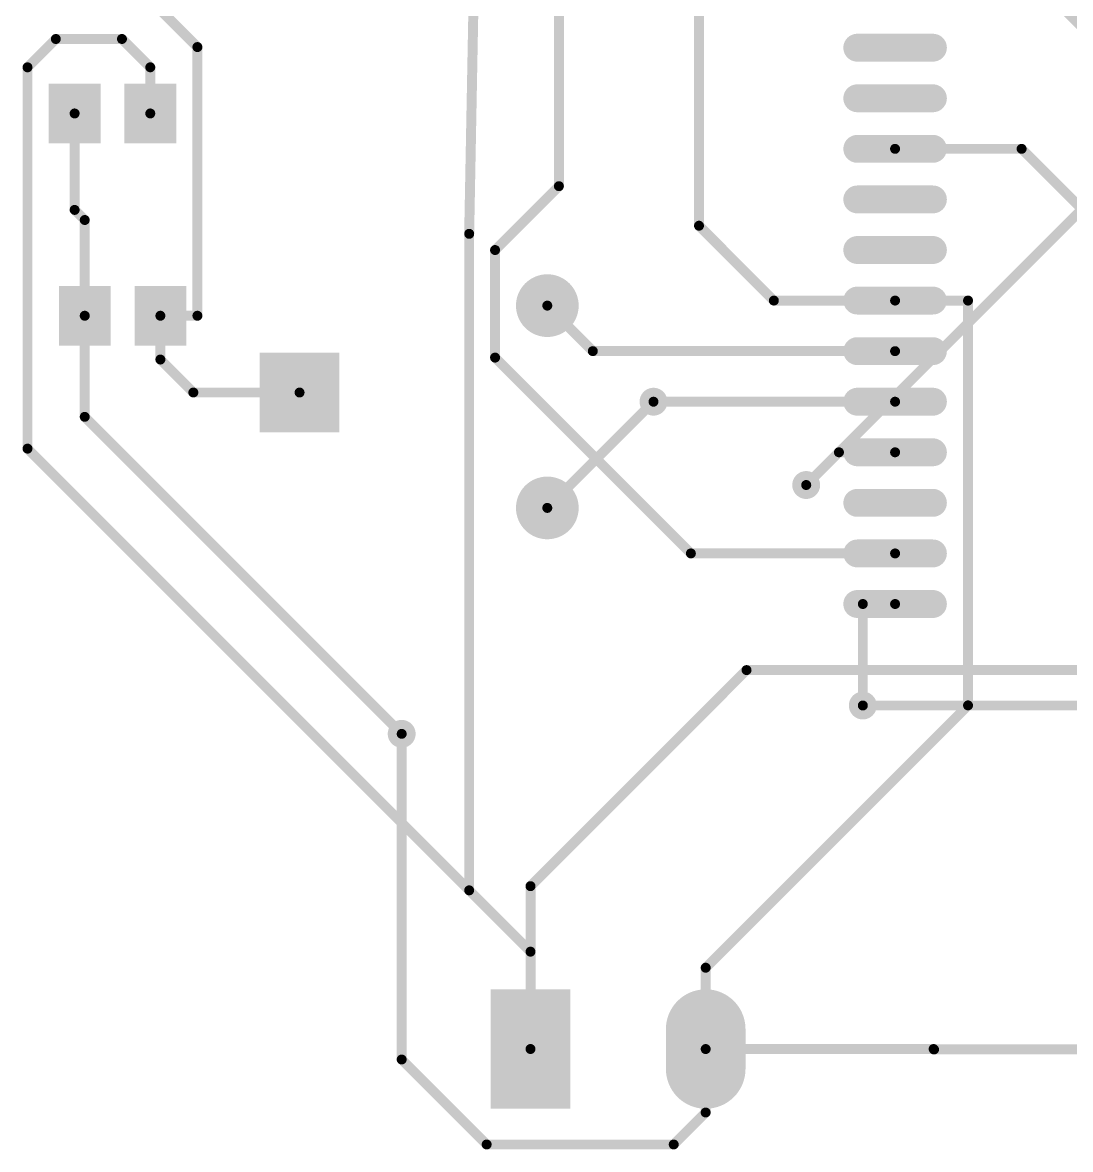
# Model space of a CAD drawing. Extents: x -199 to 545, y 218 to 570.
# Drawn here: x -198.6 to -172.28, y 383.21 to 411.51 of the extents above; entities that cross this region are included whole.
import ezdxf

# ---------------------------------------------------------------- set-up
doc = ezdxf.new("R2010")
doc.units = 0
doc.header["$MEASUREMENT"] = 0
doc.linetypes.add('PHANTOM2', pattern=[1.25, 0.625, -0.125, 0.125, -0.125, 0.125, -0.125])
doc.layers.get('0').update_dxf_attribs({"linetype": 'CONTINUOUS'})
for name, color, linetype in [('BOTTOMLAYER', 250, 'CONTINUOUS'), ('PADHOLELAYER', 255, 'CONTINUOUS'), ('TOPLAYER', 250, 'CONTINUOUS'), ('VIAHOLELAYER', 255, 'PHANTOM2')]:
    doc.layers.add(name, color=color, linetype=linetype)

# ---------------------------------------------------------------- blocks, each defined once
blk = doc.blocks.new('DO_41_3')
at = {"layer": 'BOTTOMLAYER', "const_width": 1}
blk.add_lwpolyline([(-5.73, 0, 1), (-4.73, 0, 1)], format="xyb", close=True, dxfattribs=at)
at = {"layer": 'BOTTOMLAYER'}
blk.add_solid([(4.23, -1), (6.23, -1), (4.23, 1), (6.23, 1)], dxfattribs=at)
at = {"layer": 'PADHOLELAYER', "const_width": 0.6}
for points in [[(-5.53, 0, 1), (-4.93, 0, 1)], [(4.93, 0, 1), (5.53, 0, 1)]]:
    blk.add_lwpolyline(points, format="xyb", close=True, dxfattribs=at)
at = {"layer": 'TOPLAYER', "const_width": 1}
blk.add_lwpolyline([(-5.73, 0, 1), (-4.73, 0, 1)], format="xyb", close=True, dxfattribs=at)
at = {"layer": 'TOPLAYER'}
blk.add_solid([(4.23, -1), (6.23, -1), (4.23, 1), (6.23, 1)], dxfattribs=at)
blk = doc.blocks.new('SOIC_SO28_M_22')
at = {"layer": 'TOPLAYER', "const_width": 0.7}
for points in [[(-5.55, 8.255), (-3.65, 8.255)], [(3.65, 8.255), (5.55, 8.255)], [(-5.55, 6.985), (-3.65, 6.985)], [(3.65, 6.985), (5.55, 6.985)], [(-5.55, 5.715), (-3.65, 5.715)], [(3.65, 5.715), (5.55, 5.715)], [(-5.55, 4.445), (-3.65, 4.445)], [(3.65, 4.445), (5.55, 4.445)], [(-5.55, 3.175), (-3.65, 3.175)], [(3.65, 3.175), (5.55, 3.175)], [(-5.55, 1.905), (-3.65, 1.905)], [(3.65, 1.905), (5.55, 1.905)], [(-5.55, 0.635), (-3.65, 0.635)], [(3.65, 0.635), (5.55, 0.635)], [(-5.55, -0.635), (-3.65, -0.635)], [(3.65, -0.635), (5.55, -0.635)], [(-5.55, -1.905), (-3.65, -1.905)], [(3.65, -1.905), (5.55, -1.905)], [(-5.55, -3.175), (-3.65, -3.175)], [(3.65, -3.175), (5.55, -3.175)], [(-5.55, -4.445), (-3.65, -4.445)], [(3.65, -4.445), (5.55, -4.445)], [(-5.55, -5.715), (-3.65, -5.715)], [(3.65, -5.715), (5.55, -5.715)], [(-5.55, -6.985), (-3.65, -6.985)], [(3.65, -6.985), (5.55, -6.985)], [(-5.55, -8.255), (-3.65, -8.255)], [(3.65, -8.255), (5.55, -8.255)]]:
    blk.add_lwpolyline(points, dxfattribs=at)
at = {"layer": 'TOPLAYER', "const_width": 0.35}
for points in [[(-5.725, 8.255, 1), (-5.375, 8.255, 1)], [(-3.825, 8.255, 1), (-3.475, 8.255, 1)], [(3.475, 8.255, 1), (3.825, 8.255, 1)], [(5.375, 8.255, 1), (5.725, 8.255, 1)], [(-5.725, 6.985, 1), (-5.375, 6.985, 1)], [(-3.825, 6.985, 1), (-3.475, 6.985, 1)], [(3.475, 6.985, 1), (3.825, 6.985, 1)], [(5.375, 6.985, 1), (5.725, 6.985, 1)], [(-5.725, 5.715, 1), (-5.375, 5.715, 1)], [(-3.825, 5.715, 1), (-3.475, 5.715, 1)], [(3.475, 5.715, 1), (3.825, 5.715, 1)], [(5.375, 5.715, 1), (5.725, 5.715, 1)], [(-5.725, 4.445, 1), (-5.375, 4.445, 1)], [(-3.825, 4.445, 1), (-3.475, 4.445, 1)], [(3.475, 4.445, 1), (3.825, 4.445, 1)], [(5.375, 4.445, 1), (5.725, 4.445, 1)], [(-5.725, 3.175, 1), (-5.375, 3.175, 1)], [(-3.825, 3.175, 1), (-3.475, 3.175, 1)], [(3.475, 3.175, 1), (3.825, 3.175, 1)], [(5.375, 3.175, 1), (5.725, 3.175, 1)], [(-5.725, 1.905, 1), (-5.375, 1.905, 1)], [(-3.825, 1.905, 1), (-3.475, 1.905, 1)], [(3.475, 1.905, 1), (3.825, 1.905, 1)], [(5.375, 1.905, 1), (5.725, 1.905, 1)], [(-5.725, 0.635, 1), (-5.375, 0.635, 1)], [(-3.825, 0.635, 1), (-3.475, 0.635, 1)], [(3.475, 0.635, 1), (3.825, 0.635, 1)], [(5.375, 0.635, 1), (5.725, 0.635, 1)], [(-5.725, -0.635, 1), (-5.375, -0.635, 1)], [(-3.825, -0.635, 1), (-3.475, -0.635, 1)], [(3.475, -0.635, 1), (3.825, -0.635, 1)], [(5.375, -0.635, 1), (5.725, -0.635, 1)], [(-5.725, -1.905, 1), (-5.375, -1.905, 1)], [(-3.825, -1.905, 1), (-3.475, -1.905, 1)], [(3.475, -1.905, 1), (3.825, -1.905, 1)], [(5.375, -1.905, 1), (5.725, -1.905, 1)], [(-5.725, -3.175, 1), (-5.375, -3.175, 1)], [(-3.825, -3.175, 1), (-3.475, -3.175, 1)], [(3.475, -3.175, 1), (3.825, -3.175, 1)], [(5.375, -3.175, 1), (5.725, -3.175, 1)], [(-5.725, -4.445, 1), (-5.375, -4.445, 1)], [(-3.825, -4.445, 1), (-3.475, -4.445, 1)], [(3.475, -4.445, 1), (3.825, -4.445, 1)], [(5.375, -4.445, 1), (5.725, -4.445, 1)], [(-5.725, -5.715, 1), (-5.375, -5.715, 1)], [(-3.825, -5.715, 1), (-3.475, -5.715, 1)], [(3.475, -5.715, 1), (3.825, -5.715, 1)], [(5.375, -5.715, 1), (5.725, -5.715, 1)], [(-5.725, -6.985, 1), (-5.375, -6.985, 1)], [(-3.825, -6.985, 1), (-3.475, -6.985, 1)], [(3.475, -6.985, 1), (3.825, -6.985, 1)], [(5.375, -6.985, 1), (5.725, -6.985, 1)], [(-5.725, -8.255, 1), (-5.375, -8.255, 1)], [(-3.825, -8.255, 1), (-3.475, -8.255, 1)], [(3.475, -8.255, 1), (3.825, -8.255, 1)], [(5.375, -8.255, 1), (5.725, -8.255, 1)]]:
    blk.add_lwpolyline(points, format="xyb", close=True, dxfattribs=at)
blk = doc.blocks.new('C0805_28')
at = {"layer": 'TOPLAYER'}
for points in [[(-0.3, -0.75), (-0.3, 0.75), (-1.6, -0.75), (-1.6, 0.75)], [(1.6, -0.75), (1.6, 0.75), (0.3, -0.75), (0.3, 0.75)]]:
    blk.add_solid(points, dxfattribs=at)
blk = doc.blocks.new('LZ_12_26_1000_______25__28')
at = {"layer": 'BOTTOMLAYER', "const_width": 2}
blk.add_lwpolyline([(2.2, 0.5), (2.2, -0.5)], dxfattribs=at)
at = {"layer": 'BOTTOMLAYER', "const_width": 1}
for points in [[(1.7, 0.5, 1), (2.7, 0.5, 1)], [(1.7, -0.5, 1), (2.7, -0.5, 1)]]:
    blk.add_lwpolyline(points, format="xyb", close=True, dxfattribs=at)
at = {"layer": 'BOTTOMLAYER'}
blk.add_solid([(-3.2, -1.5), (-1.2, -1.5), (-3.2, 1.5), (-1.2, 1.5)], dxfattribs=at)
at = {"layer": 'PADHOLELAYER', "const_width": 0.35}
for points in [[(-2.375, 0, 1), (-2.025, 0, 1)], [(2.025, 0, 1), (2.375, 0, 1)]]:
    blk.add_lwpolyline(points, format="xyb", close=True, dxfattribs=at)
at = {"layer": 'TOPLAYER', "const_width": 2}
blk.add_lwpolyline([(2.2, 0.5), (2.2, -0.5)], dxfattribs=at)
at = {"layer": 'TOPLAYER', "const_width": 1}
for points in [[(1.7, 0.5, 1), (2.7, 0.5, 1)], [(1.7, -0.5, 1), (2.7, -0.5, 1)]]:
    blk.add_lwpolyline(points, format="xyb", close=True, dxfattribs=at)
at = {"layer": 'TOPLAYER'}
blk.add_solid([(-3.2, -1.5), (-1.2, -1.5), (-3.2, 1.5), (-1.2, 1.5)], dxfattribs=at)
blk = doc.blocks.new('C0805_30')
at = {"layer": 'TOPLAYER'}
for points in [[(-0.3, -0.75), (-0.3, 0.75), (-1.6, -0.75), (-1.6, 0.75)], [(1.6, -0.75), (1.6, 0.75), (0.3, -0.75), (0.3, 0.75)]]:
    blk.add_solid(points, dxfattribs=at)
blk = doc.blocks.new('HC49S_33')
at = {"layer": 'BOTTOMLAYER', "const_width": 0.787}
for points in [[(-2.934, 0, 1), (-2.146, 0, 1)], [(2.146, 0, 1), (2.934, 0, 1)]]:
    blk.add_lwpolyline(points, format="xyb", close=True, dxfattribs=at)
at = {"layer": 'PADHOLELAYER', "const_width": 0.381}
for points in [[(-2.731, 0, 1), (-2.35, 0, 1)], [(2.349, 0, 1), (2.73, 0, 1)]]:
    blk.add_lwpolyline(points, format="xyb", close=True, dxfattribs=at)
at = {"layer": 'TOPLAYER', "const_width": 0.787}
for points in [[(-2.934, 0, 1), (-2.146, 0, 1)], [(2.146, 0, 1), (2.934, 0, 1)]]:
    blk.add_lwpolyline(points, format="xyb", close=True, dxfattribs=at)

msp = doc.modelspace()

# ---------------------------------------------------------------- linework, layer by layer
at = {"layer": 'BOTTOMLAYER', "const_width": 0.25}
for points in [[(-178.914, 399.892), (-168.322, 410.484)], [(-185.416, 399.317), (-182.749, 401.984)], [(-185.838, 389.818), (-180.413, 395.244)], [(-180.413, 395.244), (-135.226, 395.244)], [(-177.492, 394.355), (-146.123, 394.355)], [(-189.074, 385.465), (-189.074, 393.643)], [(-185.838, 385.728), (-185.838, 389.818)], [(-181.438, 384.134), (-181.438, 385.728)], [(-181.438, 385.728), (-175.714, 385.728)], [(-175.714, 385.728), (-175.703, 385.717)], [(-175.703, 385.717), (-169.966, 385.717)], [(-189.074, 385.465), (-186.94, 383.331)], [(-182.241, 383.331), (-181.438, 384.134)], [(-186.94, 383.331), (-182.241, 383.331)]]:
    msp.add_lwpolyline(points, dxfattribs=at)
at = {"layer": 'BOTTOMLAYER'}
for points, const_width in [([(-182.924, 401.984, 1), (-182.574, 401.984, 1)], 0.35), ([(-182.812, 401.984, 1), (-182.687, 401.984, 1)], 0.125), ([(-179.089, 399.892, 1), (-178.739, 399.892, 1)], 0.35), ([(-178.976, 399.892, 1), (-178.851, 399.892, 1)], 0.125), ([(-185.479, 399.317, 1), (-185.354, 399.317, 1)], 0.125), ([(-180.475, 395.244, 1), (-180.35, 395.244, 1)], 0.125), ([(-180.475, 395.244, 1), (-180.35, 395.244, 1)], 0.125), ([(-177.667, 394.355, 1), (-177.317, 394.355, 1)], 0.35), ([(-177.554, 394.355, 1), (-177.429, 394.355, 1)], 0.125), ([(-189.249, 393.643, 1), (-188.899, 393.643, 1)], 0.35), ([(-189.136, 393.643, 1), (-189.011, 393.643, 1)], 0.125), ([(-185.901, 389.818, 1), (-185.776, 389.818, 1)], 0.125), ([(-185.901, 389.818, 1), (-185.776, 389.818, 1)], 0.125), ([(-185.901, 385.728, 1), (-185.776, 385.728, 1)], 0.125), ([(-181.501, 385.728, 1), (-181.376, 385.728, 1)], 0.125), ([(-181.501, 385.728, 1), (-181.376, 385.728, 1)], 0.125), ([(-175.776, 385.728, 1), (-175.651, 385.728, 1)], 0.125), ([(-175.776, 385.728, 1), (-175.651, 385.728, 1)], 0.125), ([(-175.765, 385.717, 1), (-175.64, 385.717, 1)], 0.125), ([(-175.765, 385.717, 1), (-175.64, 385.717, 1)], 0.125), ([(-189.136, 385.465, 1), (-189.011, 385.465, 1)], 0.125), ([(-189.136, 385.465, 1), (-189.011, 385.465, 1)], 0.125), ([(-181.501, 384.134, 1), (-181.376, 384.134, 1)], 0.125), ([(-181.501, 384.134, 1), (-181.376, 384.134, 1)], 0.125), ([(-187.003, 383.331, 1), (-186.878, 383.331, 1)], 0.125), ([(-187.003, 383.331, 1), (-186.878, 383.331, 1)], 0.125), ([(-182.304, 383.331, 1), (-182.179, 383.331, 1)], 0.125), ([(-182.304, 383.331, 1), (-182.179, 383.331, 1)], 0.125)]:
    msp.add_lwpolyline(points, format="xyb", close=True, dxfattribs=dict(at, const_width=const_width))
at = {"layer": 'TOPLAYER', "const_width": 0.25}
for points in [[(-185.125, 407.397), (-185.125, 422.918)], [(-187.379, 406.2), (-187.22, 414.684)], [(-181.606, 406.404), (-181.606, 414.684)], [(-174.012, 413.414), (-169.668, 409.071)], [(-195.703, 412.389), (-194.205, 410.89)], [(-198.472, 410.382), (-197.761, 411.093)], [(-197.761, 411.093), (-196.1, 411.093)], [(-196.1, 411.093), (-195.388, 410.382)], [(-194.205, 404.143), (-194.205, 410.89)], [(-198.472, 400.806), (-198.472, 410.382)], [(-195.388, 409.223), (-195.388, 410.382)], [(-197.288, 406.801), (-197.288, 409.223)], [(-176.681, 408.334), (-173.504, 408.334)], [(-173.504, 408.334), (-171.777, 406.607)], [(-186.729, 405.793), (-185.125, 407.397)], [(-197.288, 406.801), (-197.034, 406.547)], [(-197.034, 404.143), (-197.034, 406.547)], [(-181.606, 406.404), (-179.727, 404.524)], [(-187.379, 389.713), (-187.379, 406.2)], [(-186.729, 403.092), (-186.729, 405.793)], [(-185.416, 404.397), (-184.273, 403.254)], [(-179.727, 404.524), (-176.681, 404.524)], [(-176.681, 404.524), (-174.85, 404.524)], [(-174.85, 394.358), (-174.85, 404.524)], [(-197.034, 401.604), (-197.034, 404.143)], [(-195.134, 403.043), (-195.134, 404.143)], [(-195.134, 404.143), (-194.205, 404.143)], [(-184.273, 403.254), (-176.681, 403.254)], [(-195.134, 403.043), (-194.306, 402.215)], [(-186.729, 403.092), (-181.811, 398.174)], [(-194.306, 402.215), (-191.639, 402.215)], [(-182.749, 401.984), (-176.681, 401.984)], [(-197.034, 401.604), (-189.074, 393.643)], [(-198.472, 400.806), (-187.379, 389.713)], [(-178.914, 399.892), (-178.092, 400.714)], [(-178.092, 400.714), (-176.681, 400.714)], [(-181.811, 398.174), (-176.681, 398.174)], [(-177.492, 394.355), (-177.492, 396.904)], [(-177.492, 396.904), (-176.681, 396.904)], [(-181.438, 387.77), (-174.85, 394.358)], [(-187.379, 389.713), (-185.838, 388.173)], [(-185.838, 385.728), (-185.838, 388.173)], [(-181.438, 385.728), (-181.438, 387.77)]]:
    msp.add_lwpolyline(points, dxfattribs=at)
at = {"layer": 'TOPLAYER'}
for points, const_width in [([(-197.823, 411.093, 1), (-197.698, 411.093, 1)], 0.125), ([(-197.823, 411.093, 1), (-197.698, 411.093, 1)], 0.125), ([(-196.162, 411.093, 1), (-196.037, 411.093, 1)], 0.125), ([(-196.162, 411.093, 1), (-196.037, 411.093, 1)], 0.125), ([(-194.267, 410.89, 1), (-194.142, 410.89, 1)], 0.125), ([(-194.267, 410.89, 1), (-194.142, 410.89, 1)], 0.125), ([(-198.534, 410.382, 1), (-198.409, 410.382, 1)], 0.125), ([(-198.534, 410.382, 1), (-198.409, 410.382, 1)], 0.125), ([(-195.451, 410.382, 1), (-195.326, 410.382, 1)], 0.125), ([(-195.451, 410.382, 1), (-195.326, 410.382, 1)], 0.125), ([(-197.351, 409.223, 1), (-197.226, 409.223, 1)], 0.125), ([(-195.451, 409.223, 1), (-195.326, 409.223, 1)], 0.125), ([(-176.744, 408.334, 1), (-176.619, 408.334, 1)], 0.125), ([(-173.566, 408.334, 1), (-173.441, 408.334, 1)], 0.125), ([(-173.566, 408.334, 1), (-173.441, 408.334, 1)], 0.125), ([(-185.188, 407.397, 1), (-185.063, 407.397, 1)], 0.125), ([(-185.188, 407.397, 1), (-185.063, 407.397, 1)], 0.125), ([(-197.351, 406.801, 1), (-197.226, 406.801, 1)], 0.125), ([(-197.351, 406.801, 1), (-197.226, 406.801, 1)], 0.125), ([(-197.097, 406.547, 1), (-196.972, 406.547, 1)], 0.125), ([(-197.097, 406.547, 1), (-196.972, 406.547, 1)], 0.125), ([(-181.669, 406.404, 1), (-181.544, 406.404, 1)], 0.125), ([(-181.669, 406.404, 1), (-181.544, 406.404, 1)], 0.125), ([(-187.441, 406.2, 1), (-187.316, 406.2, 1)], 0.125), ([(-187.441, 406.2, 1), (-187.316, 406.2, 1)], 0.125), ([(-186.791, 405.793, 1), (-186.666, 405.793, 1)], 0.125), ([(-186.791, 405.793, 1), (-186.666, 405.793, 1)], 0.125), ([(-185.479, 404.397, 1), (-185.354, 404.397, 1)], 0.125), ([(-179.789, 404.524, 1), (-179.664, 404.524, 1)], 0.125), ([(-179.789, 404.524, 1), (-179.664, 404.524, 1)], 0.125), ([(-176.744, 404.524, 1), (-176.619, 404.524, 1)], 0.125), ([(-176.744, 404.524, 1), (-176.619, 404.524, 1)], 0.125), ([(-174.912, 404.524, 1), (-174.787, 404.524, 1)], 0.125), ([(-174.912, 404.524, 1), (-174.787, 404.524, 1)], 0.125), ([(-197.097, 404.143, 1), (-196.972, 404.143, 1)], 0.125), ([(-197.097, 404.143, 1), (-196.972, 404.143, 1)], 0.125), ([(-195.197, 404.143, 1), (-195.072, 404.143, 1)], 0.125), ([(-195.197, 404.143, 1), (-195.072, 404.143, 1)], 0.125), ([(-194.267, 404.143, 1), (-194.142, 404.143, 1)], 0.125), ([(-194.267, 404.143, 1), (-194.142, 404.143, 1)], 0.125), ([(-184.336, 403.254, 1), (-184.211, 403.254, 1)], 0.125), ([(-184.336, 403.254, 1), (-184.211, 403.254, 1)], 0.125), ([(-176.744, 403.254, 1), (-176.619, 403.254, 1)], 0.125), ([(-195.197, 403.043, 1), (-195.072, 403.043, 1)], 0.125), ([(-195.197, 403.043, 1), (-195.072, 403.043, 1)], 0.125), ([(-186.791, 403.092, 1), (-186.666, 403.092, 1)], 0.125), ([(-186.791, 403.092, 1), (-186.666, 403.092, 1)], 0.125), ([(-194.369, 402.215, 1), (-194.244, 402.215, 1)], 0.125), ([(-194.369, 402.215, 1), (-194.244, 402.215, 1)], 0.125), ([(-191.702, 402.215, 1), (-191.577, 402.215, 1)], 0.125), ([(-182.924, 401.984, 1), (-182.574, 401.984, 1)], 0.35), ([(-182.812, 401.984, 1), (-182.687, 401.984, 1)], 0.125), ([(-176.744, 401.984, 1), (-176.619, 401.984, 1)], 0.125), ([(-197.097, 401.604, 1), (-196.972, 401.604, 1)], 0.125), ([(-197.097, 401.604, 1), (-196.972, 401.604, 1)], 0.125), ([(-198.534, 400.806, 1), (-198.409, 400.806, 1)], 0.125), ([(-198.534, 400.806, 1), (-198.409, 400.806, 1)], 0.125), ([(-178.154, 400.714, 1), (-178.029, 400.714, 1)], 0.125), ([(-178.154, 400.714, 1), (-178.029, 400.714, 1)], 0.125), ([(-176.744, 400.714, 1), (-176.619, 400.714, 1)], 0.125), ([(-179.089, 399.892, 1), (-178.739, 399.892, 1)], 0.35), ([(-178.976, 399.892, 1), (-178.851, 399.892, 1)], 0.125), ([(-181.873, 398.174, 1), (-181.748, 398.174, 1)], 0.125), ([(-181.873, 398.174, 1), (-181.748, 398.174, 1)], 0.125), ([(-176.744, 398.174, 1), (-176.619, 398.174, 1)], 0.125), ([(-177.554, 396.904, 1), (-177.429, 396.904, 1)], 0.125), ([(-177.554, 396.904, 1), (-177.429, 396.904, 1)], 0.125), ([(-176.744, 396.904, 1), (-176.619, 396.904, 1)], 0.125), ([(-177.667, 394.355, 1), (-177.317, 394.355, 1)], 0.35), ([(-177.554, 394.355, 1), (-177.429, 394.355, 1)], 0.125), ([(-174.912, 394.358, 1), (-174.787, 394.358, 1)], 0.125), ([(-174.912, 394.358, 1), (-174.787, 394.358, 1)], 0.125), ([(-189.249, 393.643, 1), (-188.899, 393.643, 1)], 0.35), ([(-189.136, 393.643, 1), (-189.011, 393.643, 1)], 0.125), ([(-187.441, 389.713, 1), (-187.316, 389.713, 1)], 0.125), ([(-187.441, 389.713, 1), (-187.316, 389.713, 1)], 0.125), ([(-187.441, 389.713, 1), (-187.316, 389.713, 1)], 0.125), ([(-185.901, 388.173, 1), (-185.776, 388.173, 1)], 0.125), ([(-185.901, 388.173, 1), (-185.776, 388.173, 1)], 0.125), ([(-181.501, 387.77, 1), (-181.376, 387.77, 1)], 0.125), ([(-181.501, 387.77, 1), (-181.376, 387.77, 1)], 0.125), ([(-185.901, 385.728, 1), (-185.776, 385.728, 1)], 0.125), ([(-181.501, 385.728, 1), (-181.376, 385.728, 1)], 0.125)]:
    msp.add_lwpolyline(points, format="xyb", close=True, dxfattribs=dict(at, const_width=const_width))
at = {"layer": 'VIAHOLELAYER', "const_width": 0.25}
for points in [[(-182.874, 401.984, 1), (-182.624, 401.984, 1)], [(-179.039, 399.892, 1), (-178.789, 399.892, 1)], [(-177.617, 394.355, 1), (-177.367, 394.355, 1)], [(-189.199, 393.643, 1), (-188.949, 393.643, 1)]]:
    msp.add_lwpolyline(points, format="xyb", close=True, dxfattribs=at)

# ---------------------------------------------------------------- block references
for name, p in [('SOIC_SO28_M_22', (-172.081, 405.159)), ('LZ_12_26_1000_______25__28', (-183.638, 385.728))]:
    msp.add_blockref(name, p)
for name, p, rotation in [('DO_41_3', (-191.639, 407.445), 270), ('C0805_28', (-196.338, 409.223), 180), ('HC49S_33', (-185.416, 401.857), 90), ('C0805_30', (-196.084, 404.143), 180)]:
    msp.add_blockref(name, p, dxfattribs=dict(rotation=rotation))

doc.saveas('drawing.dxf')
